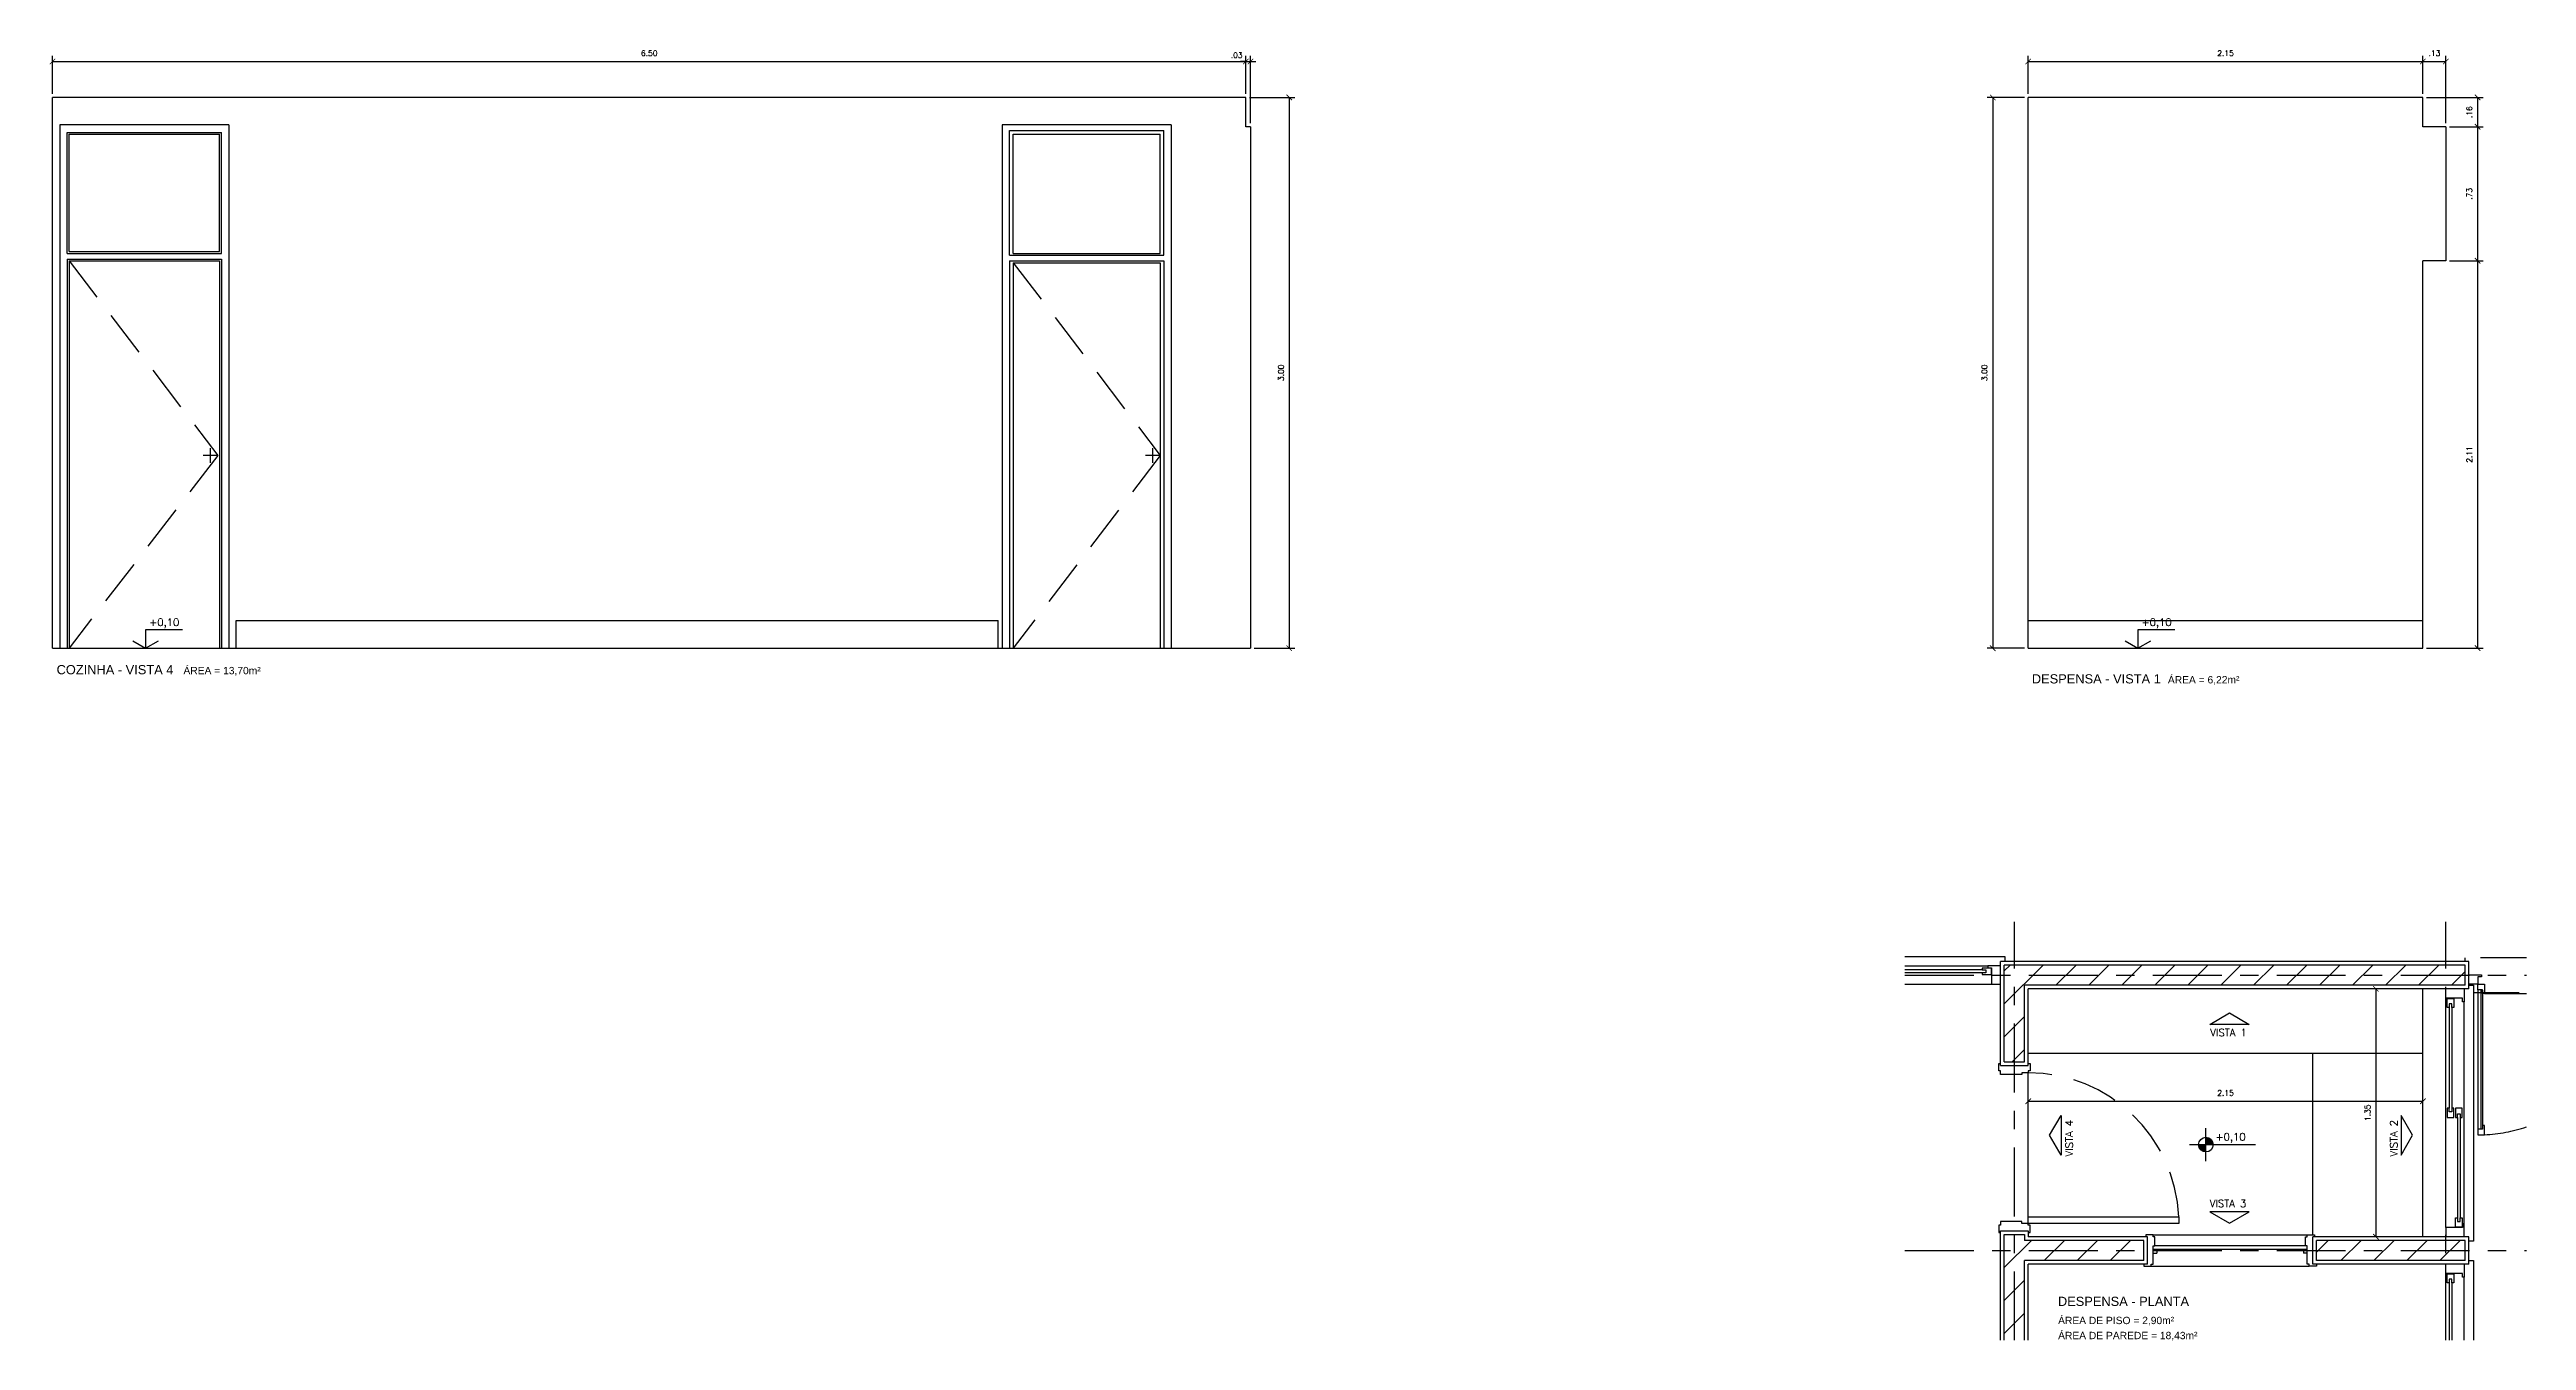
# Model space of a CAD drawing. Header units: millimetres. Extents: x 1 to 250, y 10 to 22.
# Drawn here: x 17.56 to 31.05, y 14.52 to 21.55 of the extents above; entities that cross this region are included whole.
import ezdxf

# ---------------------------------------------------------------- set-up
doc = ezdxf.new("R2010")
doc.units = ezdxf.units.MM
doc.linetypes.add('CENTER', pattern=[0.6, 0.375, -0.075, 0.075, -0.075])
doc.linetypes.add('HIDDEN', pattern=[0.375, 0.25, -0.125])
for name, color, linetype in [('ALV', 5, 'Continuous'), ('CAIX', 2, 'Continuous'), ('COTAS', 1, 'Continuous'), ('EIXOS', 141, 'CENTER'), ('HATCH', 8, 'Continuous'), ('LPROJ', 7, 'HIDDEN'), ('LVISTA', 1, 'Continuous'), ('LVISTA02', 1, 'Continuous'), ('NOTAS', 2, 'Continuous'), ('REVEST', 2, 'Continuous')]:
    doc.layers.add(name, color=color, linetype=linetype)
doc.styles.add('60-20', font='romans.shx', dxfattribs={"height": 0.03})
doc.styles.add('60-50', font='romans.shx', dxfattribs={"height": 0.075})
doc.styles.add('80-20', font='romans.shx', dxfattribs={"height": 0.04})
doc.styles.add('ARIAL', font='arial.ttf', dxfattribs={"height": 0.05})
doc.dimstyles.new('20', dxfattribs={"dimtxt": 0.1, "dimasz": 0.075, "dimexe": 0.075, "dimexo": 0.05, "dimgap": 0.075, "dimtad": 1, "dimzin": 4, "dimdsep": 46, "dimtxsty": '60-50', "dimblk1": 'ARCHTICK', "dimblk2": 'ARCHTICK', "dimsah": 1, "dimcen": 2.5, "dimclrt": 3, "dimadec": 0, "dimazin": 0, "dimtfac": 1, "dimtmove": 2, "dimatfit": 3, "dimldrblk": 'ARCHTICK', "dimfxl": 1, "dimarcsym": 0})

# ---------------------------------------------------------------- blocks, each defined once
blk = doc.blocks.new('_ARCHTICK')
at = {"color": 0, "linetype": 'ByBlock', "const_width": 0.15}
blk.add_lwpolyline([(-0.5, -0.5), (0.5, 0.5)], dxfattribs=at)
blk = doc.blocks.new('*D22')
at = {"color": 0, "linetype": 'ByBlock'}
for p, q in [((16.446, 21.311), (16.446, 21.517)), ((16.446, 21.487), (22.946, 21.487)), ((22.946, 21.311), (22.946, 21.517))]:
    blk.add_line(p, q, dxfattribs=at)
at = {"layer": 'DEFPOINTS', "color": 0, "linetype": 'ByBlock'}
for p in [(22.946, 21.487), (16.446, 21.291), (22.946, 21.291)]:
    blk.add_point(p, dxfattribs=at)
at = {"color": 0, "linetype": 'ByBlock', "xscale": 0.03, "yscale": 0.03, "zscale": 0.03, "rotation": 180}
blk.add_blockref('_ARCHTICK', (16.446, 21.487), dxfattribs=at)
at = {"color": 0, "linetype": 'ByBlock', "xscale": 0.03, "yscale": 0.03, "zscale": 0.03}
blk.add_blockref('_ARCHTICK', (22.946, 21.487), dxfattribs=at)
at = {"color": 3, "linetype": 'ByBlock', "insert": (19.696, 21.532), "char_height": 0.03, "attachment_point": 5, "style": '60-20'}
blk.add_mtext('6.50', dxfattribs=at)
blk = doc.blocks.new('*D23')
at = {"color": 0, "linetype": 'ByBlock'}
for p, q in [((22.946, 21.487), (22.916, 21.487)), ((22.946, 21.311), (22.946, 21.517)), ((22.946, 21.487), (22.971, 21.487)), ((22.946, 21.487), (22.971, 21.487)), ((22.971, 21.151), (22.971, 21.517)), ((22.971, 21.487), (23.001, 21.487))]:
    blk.add_line(p, q, dxfattribs=at)
at = {"layer": 'DEFPOINTS', "color": 0, "linetype": 'ByBlock'}
for p in [(22.971, 21.487), (22.946, 21.291), (22.971, 21.131)]:
    blk.add_point(p, dxfattribs=at)
at = {"color": 0, "linetype": 'ByBlock', "xscale": 0.03, "yscale": 0.03, "zscale": 0.03}
blk.add_blockref('_ARCHTICK', (22.946, 21.487), dxfattribs=at)
at = {"color": 0, "linetype": 'ByBlock', "xscale": 0.03, "yscale": 0.03, "zscale": 0.03, "rotation": 180}
blk.add_blockref('_ARCHTICK', (22.971, 21.487), dxfattribs=at)
at = {"color": 3, "linetype": 'ByBlock', "insert": (22.896, 21.521), "char_height": 0.03, "attachment_point": 5, "style": '60-20'}
blk.add_mtext('.03', dxfattribs=at)
blk = doc.blocks.new('*D24')
at = {"color": 0, "linetype": 'ByBlock'}
for p, q in [((22.966, 21.291), (23.212, 21.291)), ((23.182, 21.291), (23.182, 18.291)), ((22.991, 18.291), (23.212, 18.291))]:
    blk.add_line(p, q, dxfattribs=at)
at = {"layer": 'DEFPOINTS', "color": 0, "linetype": 'ByBlock'}
for p in [(22.946, 21.291), (22.971, 18.291), (23.182, 18.291)]:
    blk.add_point(p, dxfattribs=at)
at = {"color": 0, "linetype": 'ByBlock', "xscale": 0.03, "yscale": 0.03, "zscale": 0.03}
for p, rotation in [((23.182, 21.291), 90), ((23.182, 18.291), 270)]:
    blk.add_blockref('_ARCHTICK', p, dxfattribs=dict(at, rotation=rotation))
at = {"color": 3, "linetype": 'ByBlock', "insert": (23.137, 19.791), "char_height": 0.03, "attachment_point": 5, "rotation": 90, "style": '60-20'}
blk.add_mtext('3.00', dxfattribs=at)
blk = doc.blocks.new('*D25')
at = {"color": 0, "linetype": 'ByBlock'}
for p, q in [((28.338, 15.843), (28.338, 15.853)), ((28.338, 15.823), (30.488, 15.823)), ((30.488, 15.843), (30.488, 15.853))]:
    blk.add_line(p, q, dxfattribs=at)
at = {"layer": 'DEFPOINTS', "color": 0, "linetype": 'ByBlock'}
for p in [(28.338, 15.823), (30.488, 15.823), (30.488, 15.823)]:
    blk.add_point(p, dxfattribs=at)
at = {"color": 0, "linetype": 'ByBlock', "xscale": 0.03, "yscale": 0.03, "zscale": 0.03, "rotation": 180}
blk.add_blockref('_ARCHTICK', (28.338, 15.823), dxfattribs=at)
at = {"color": 0, "linetype": 'ByBlock', "xscale": 0.03, "yscale": 0.03, "zscale": 0.03}
blk.add_blockref('_ARCHTICK', (30.488, 15.823), dxfattribs=at)
at = {"color": 3, "linetype": 'ByBlock', "insert": (29.413, 15.868), "char_height": 0.03, "attachment_point": 5, "style": '60-20'}
blk.add_mtext('2.15', dxfattribs=at)
blk = doc.blocks.new('*D26')
at = {"color": 0, "linetype": 'ByBlock'}
for p, q in [((30.212, 16.435), (30.202, 16.435)), ((30.232, 16.435), (30.232, 15.085)), ((30.212, 15.085), (30.202, 15.085))]:
    blk.add_line(p, q, dxfattribs=at)
at = {"layer": 'DEFPOINTS', "color": 0, "linetype": 'ByBlock'}
for p in [(30.232, 16.435), (30.232, 15.085), (30.232, 15.085)]:
    blk.add_point(p, dxfattribs=at)
at = {"color": 0, "linetype": 'ByBlock', "xscale": 0.03, "yscale": 0.03, "zscale": 0.03}
for p, rotation in [((30.232, 16.435), 90), ((30.232, 15.085), 270)]:
    blk.add_blockref('_ARCHTICK', p, dxfattribs=dict(at, rotation=rotation))
at = {"color": 3, "linetype": 'ByBlock', "insert": (30.187, 15.76), "char_height": 0.03, "attachment_point": 5, "rotation": 90, "style": '60-20'}
blk.add_mtext('1.35', dxfattribs=at)
blk = doc.blocks.new('*D27')
at = {"color": 0, "linetype": 'ByBlock'}
for p, q in [((28.338, 21.311), (28.338, 21.517)), ((28.338, 21.487), (30.488, 21.487)), ((30.488, 21.311), (30.488, 21.517))]:
    blk.add_line(p, q, dxfattribs=at)
at = {"layer": 'DEFPOINTS', "color": 0, "linetype": 'ByBlock'}
for p in [(30.488, 21.487), (28.338, 21.291), (30.488, 21.291)]:
    blk.add_point(p, dxfattribs=at)
at = {"color": 0, "linetype": 'ByBlock', "xscale": 0.03, "yscale": 0.03, "zscale": 0.03, "rotation": 180}
blk.add_blockref('_ARCHTICK', (28.338, 21.487), dxfattribs=at)
at = {"color": 0, "linetype": 'ByBlock', "xscale": 0.03, "yscale": 0.03, "zscale": 0.03}
blk.add_blockref('_ARCHTICK', (30.488, 21.487), dxfattribs=at)
at = {"color": 3, "linetype": 'ByBlock', "insert": (29.413, 21.532), "char_height": 0.03, "attachment_point": 5, "style": '60-20'}
blk.add_mtext('2.15', dxfattribs=at)
blk = doc.blocks.new('*D31')
at = {"color": 0, "linetype": 'ByBlock'}
for p, q in [((30.488, 21.311), (30.488, 21.517)), ((30.488, 21.487), (30.613, 21.487)), ((30.613, 21.151), (30.613, 21.517))]:
    blk.add_line(p, q, dxfattribs=at)
at = {"layer": 'DEFPOINTS', "color": 0, "linetype": 'ByBlock'}
for p in [(30.613, 21.487), (30.488, 21.291), (30.613, 21.131)]:
    blk.add_point(p, dxfattribs=at)
at = {"color": 0, "linetype": 'ByBlock', "xscale": 0.03, "yscale": 0.03, "zscale": 0.03, "rotation": 180}
blk.add_blockref('_ARCHTICK', (30.488, 21.487), dxfattribs=at)
at = {"color": 0, "linetype": 'ByBlock', "xscale": 0.03, "yscale": 0.03, "zscale": 0.03}
blk.add_blockref('_ARCHTICK', (30.613, 21.487), dxfattribs=at)
at = {"color": 3, "linetype": 'ByBlock', "insert": (30.551, 21.532), "char_height": 0.03, "attachment_point": 5, "style": '60-20'}
blk.add_mtext('.13', dxfattribs=at)
blk = doc.blocks.new('*D32')
at = {"color": 0, "linetype": 'ByBlock'}
for p, q in [((30.508, 21.291), (30.816, 21.291)), ((30.786, 21.291), (30.786, 21.131)), ((30.633, 21.131), (30.816, 21.131))]:
    blk.add_line(p, q, dxfattribs=at)
at = {"layer": 'DEFPOINTS', "color": 0, "linetype": 'ByBlock'}
for p in [(30.488, 21.291), (30.613, 21.131), (30.786, 21.131)]:
    blk.add_point(p, dxfattribs=at)
at = {"color": 0, "linetype": 'ByBlock', "xscale": 0.03, "yscale": 0.03, "zscale": 0.03}
for p, rotation in [((30.786, 21.291), 90), ((30.786, 21.131), 270)]:
    blk.add_blockref('_ARCHTICK', p, dxfattribs=dict(at, rotation=rotation))
at = {"color": 3, "linetype": 'ByBlock', "insert": (30.741, 21.211), "char_height": 0.03, "attachment_point": 5, "rotation": 90, "style": '60-20'}
blk.add_mtext('.16', dxfattribs=at)
blk = doc.blocks.new('*D33')
at = {"color": 0, "linetype": 'ByBlock'}
for p, q in [((30.786, 21.131), (30.786, 20.401)), ((30.633, 20.401), (30.816, 20.401))]:
    blk.add_line(p, q, dxfattribs=at)
at = {"layer": 'DEFPOINTS', "color": 0, "linetype": 'ByBlock'}
for p in [(30.613, 21.131), (30.613, 20.401), (30.786, 20.401)]:
    blk.add_point(p, dxfattribs=at)
at = {"color": 0, "linetype": 'ByBlock', "xscale": 0.03, "yscale": 0.03, "zscale": 0.03}
for p, rotation in [((30.786, 21.131), 90), ((30.786, 20.401), 270)]:
    blk.add_blockref('_ARCHTICK', p, dxfattribs=dict(at, rotation=rotation))
at = {"color": 3, "linetype": 'ByBlock', "insert": (30.741, 20.766), "char_height": 0.03, "attachment_point": 5, "rotation": 90, "style": '60-20'}
blk.add_mtext('.73', dxfattribs=at)
blk = doc.blocks.new('*D34')
at = {"color": 0, "linetype": 'ByBlock'}
for p, q in [((30.786, 20.401), (30.786, 18.291)), ((30.508, 18.291), (30.816, 18.291))]:
    blk.add_line(p, q, dxfattribs=at)
at = {"layer": 'DEFPOINTS', "color": 0, "linetype": 'ByBlock'}
for p in [(30.613, 20.401), (30.488, 18.291), (30.786, 18.291)]:
    blk.add_point(p, dxfattribs=at)
at = {"color": 0, "linetype": 'ByBlock', "xscale": 0.03, "yscale": 0.03, "zscale": 0.03}
for p, rotation in [((30.786, 20.401), 90), ((30.786, 18.291), 270)]:
    blk.add_blockref('_ARCHTICK', p, dxfattribs=dict(at, rotation=rotation))
at = {"color": 3, "linetype": 'ByBlock', "insert": (30.741, 19.346), "char_height": 0.03, "attachment_point": 5, "rotation": 90, "style": '60-20'}
blk.add_mtext('2.11', dxfattribs=at)
blk = doc.blocks.new('*D35')
at = {"color": 0, "linetype": 'ByBlock'}
for p, q in [((28.318, 21.291), (28.115, 21.291)), ((28.145, 21.291), (28.145, 18.291)), ((28.318, 18.291), (28.115, 18.291))]:
    blk.add_line(p, q, dxfattribs=at)
at = {"layer": 'DEFPOINTS', "color": 0, "linetype": 'ByBlock'}
for p in [(28.338, 21.291), (28.145, 18.291), (28.338, 18.291)]:
    blk.add_point(p, dxfattribs=at)
at = {"color": 0, "linetype": 'ByBlock', "xscale": 0.03, "yscale": 0.03, "zscale": 0.03}
for p, rotation in [((28.145, 21.291), 90), ((28.145, 18.291), 270)]:
    blk.add_blockref('_ARCHTICK', p, dxfattribs=dict(at, rotation=rotation))
at = {"color": 3, "linetype": 'ByBlock', "insert": (28.1, 19.791), "char_height": 0.03, "attachment_point": 5, "rotation": 90, "style": '60-20'}
blk.add_mtext('3.00', dxfattribs=at)

msp = doc.modelspace()

# ---------------------------------------------------------------- hatches: boundary and pattern name
at = {"layer": 'HATCH'}
h = msp.add_hatch(dxfattribs=at)
h.set_pattern_fill('ANSI31', color=256, scale=0.04, style=0)
h.paths.add_polyline_path([(30.718, 16.565), (28.208, 16.565), (28.208, 16.038), (28.318, 16.038), (28.318, 16.455), (30.718, 16.455)])
h.paths.add_polyline_path([(28.968, 15.065), (28.318, 15.065), (28.318, 15.098), (28.208, 15.098), (28.208, 14.521), (28.318, 14.521), (28.318, 14.955), (28.968, 14.955)])
h.paths.add_polyline_path([(30.718, 15.065), (29.908, 15.065), (29.908, 14.955), (30.718, 14.955)])
at = {"layer": 'NOTAS'}
h = msp.add_hatch(color=1, dxfattribs=at)
h.paths.add_polyline_path([(29.306, 15.547), (29.306, 15.587), (29.266, 15.587, 0.414214)])
h.paths.add_polyline_path([(29.306, 15.627), (29.306, 15.587), (29.346, 15.587, 0.414214)])

# ---------------------------------------------------------------- linework, layer by layer
at = {"layer": 'ALV'}
for p, q in [((28.208, 16.038), (28.208, 16.565)), ((30.718, 16.565), (28.208, 16.565)), ((30.718, 16.455), (30.718, 16.565)), ((28.318, 16.038), (28.318, 16.455)), ((30.718, 16.455), (28.318, 16.455)), ((28.208, 16.038), (28.318, 16.038)), ((28.208, 15.098), (28.318, 15.098)), ((28.208, 14.521), (28.208, 15.098)), ((28.318, 15.098), (28.318, 15.065)), ((28.968, 15.065), (28.318, 15.065)), ((28.968, 14.955), (28.968, 15.065)), ((29.908, 14.955), (29.908, 15.065)), ((30.718, 15.065), (29.908, 15.065)), ((30.718, 14.955), (30.718, 15.065)), ((28.318, 14.521), (28.318, 14.955)), ((28.968, 14.955), (28.318, 14.955)), ((30.718, 14.955), (29.908, 14.955))]:
    msp.add_line(p, q, dxfattribs=at)
at = {"layer": 'CAIX', "color": 1}
for p, q in [((27.667, 16.56), (28.118, 16.56)), ((27.667, 16.46), (28.138, 16.46)), ((30.613, 15.135), (30.613, 16.385)), ((30.713, 15.155), (30.713, 16.365)), ((30.613, 14.521), (30.613, 14.885)), ((30.713, 14.521), (30.713, 14.865))]:
    msp.add_line(p, q, dxfattribs=at)
at = {"layer": 'CAIX'}
for p, q in [((28.088, 16.538), (27.667, 16.538)), ((28.088, 16.523), (27.667, 16.523)), ((28.138, 16.548), (28.088, 16.548)), ((28.088, 16.548), (28.088, 16.538)), ((28.088, 16.538), (28.108, 16.538)), ((28.108, 16.523), (28.088, 16.523)), ((28.088, 16.523), (28.088, 16.513)), ((28.088, 16.513), (28.138, 16.513)), ((28.108, 16.538), (28.108, 16.523)), ((28.138, 16.513), (28.138, 16.548)), ((30.631, 16.333), (30.631, 15.785)), ((30.646, 16.333), (30.646, 15.785)), ((30.803, 16.43), (30.803, 15.671)), ((30.813, 16.428), (30.813, 15.691)), ((30.676, 15.735), (30.676, 15.188)), ((30.691, 15.735), (30.691, 15.188)), ((29.858, 15.015), (29.018, 15.015)), ((29.018, 14.995), (29.038, 14.995)), ((29.848, 15.035), (29.028, 15.035)), ((29.038, 15.015), (29.038, 14.995)), ((29.838, 15.015), (29.838, 14.995)), ((29.858, 14.995), (29.838, 14.995)), ((29.018, 14.935), (29.018, 14.935)), ((30.631, 14.833), (30.631, 14.521)), ((30.646, 14.833), (30.646, 14.521))]:
    msp.add_line(p, q, dxfattribs=at)
for points in [[(28.188, 16.56), (28.118, 16.56), (28.118, 16.55), (28.138, 16.55), (28.138, 16.46), (28.188, 16.46)], [(30.738, 16.511), (30.808, 16.511), (30.808, 16.501), (30.788, 16.501), (30.788, 16.46), (30.738, 16.46)], [(30.713, 16.435), (30.713, 16.365), (30.703, 16.365), (30.703, 16.385), (30.613, 16.385), (30.613, 16.435)], [(28.338, 16.028), (28.348, 16.028), (28.348, 15.988), (28.338, 15.988), (28.338, 15.978), (28.303, 15.978), (28.303, 15.968), (28.188, 15.968), (28.188, 15.988), (28.178, 15.988), (28.178, 16.028), (28.188, 16.028)], [(28.338, 15.108), (28.348, 15.108), (28.348, 15.148), (28.338, 15.148), (28.338, 15.158), (28.303, 15.158), (28.303, 15.168), (28.188, 15.168), (28.188, 15.148), (28.178, 15.148), (28.178, 15.108), (28.188, 15.108)], [(28.338, 15.158), (28.338, 15.193), (29.158, 15.193), (29.158, 15.158), (28.338, 15.158)], [(30.713, 15.085), (30.713, 15.155), (30.703, 15.155), (30.703, 15.135), (30.613, 15.135), (30.613, 15.085)], [(28.968, 14.935), (28.968, 14.925), (29.008, 14.925), (29.008, 14.935), (29.018, 14.935), (29.018, 15.035), (29.028, 15.035), (29.028, 15.085), (29.018, 15.085), (29.018, 15.095), (28.978, 15.095), (28.978, 15.085)], [(29.908, 14.935), (29.908, 14.925), (29.868, 14.925), (29.868, 14.935), (29.858, 14.935), (29.858, 15.035), (29.848, 15.035), (29.848, 15.085), (29.858, 15.085), (29.858, 15.095), (29.898, 15.095), (29.898, 15.085)], [(30.713, 14.935), (30.713, 14.865), (30.703, 14.865), (30.703, 14.885), (30.613, 14.885), (30.613, 14.935)]]:
    msp.add_lwpolyline(points, dxfattribs=at)
for points in [[(30.823, 16.46), (30.823, 16.41), (30.813, 16.41), (30.813, 16.43), (30.798, 16.43), (30.798, 16.43), (30.788, 16.43), (30.788, 16.46)], [(30.656, 16.383), (30.656, 16.333), (30.646, 16.333), (30.646, 16.353), (30.631, 16.353), (30.631, 16.333), (30.621, 16.333), (30.621, 16.383)], [(30.656, 15.735), (30.656, 15.785), (30.646, 15.785), (30.646, 15.765), (30.631, 15.765), (30.631, 15.785), (30.621, 15.785), (30.621, 15.735)], [(30.666, 15.785), (30.666, 15.735), (30.676, 15.735), (30.676, 15.755), (30.691, 15.755), (30.691, 15.735), (30.701, 15.735), (30.701, 15.785)], [(30.823, 15.641), (30.823, 15.691), (30.813, 15.691), (30.813, 15.671), (30.798, 15.671), (30.798, 15.671), (30.788, 15.671), (30.788, 15.641)], [(30.666, 15.138), (30.666, 15.188), (30.676, 15.188), (30.676, 15.168), (30.691, 15.168), (30.691, 15.188), (30.701, 15.188), (30.701, 15.138)], [(30.656, 14.883), (30.656, 14.833), (30.646, 14.833), (30.646, 14.853), (30.631, 14.853), (30.631, 14.833), (30.621, 14.833), (30.621, 14.883)]]:
    msp.add_lwpolyline(points, close=True, dxfattribs=at)
at = {"layer": 'CAIX', "color": 8, "linetype": 'HIDDEN'}
for centre, radius, start, end in [((28.338, 15.157), 0.821, 2.4913, 90.0072), ((30.788, 16.46), 0.82, 272.4463, 288.7839)]:
    msp.add_arc(centre, radius, start, end, dxfattribs=at)
at = {"layer": 'EIXOS'}
for p, q in [((28.263, 14.521), (28.263, 16.8)), ((30.613, 14.521), (30.613, 16.8)), ((27.667, 16.51), (31.052, 16.51)), ((27.667, 15.01), (31.052, 15.01))]:
    msp.add_line(p, q, dxfattribs=at)
at = {"layer": 'LPROJ'}
for p, q in [((17.667, 20.401), (18.477, 19.341)), ((22.81, 20.391), (23.61, 19.341)), ((18.477, 19.341), (17.667, 18.291)), ((23.61, 19.341), (22.81, 18.291)), ((31.052, 16.605), (30.718, 16.605)), ((30.718, 16.585), (30.718, 16.605)), ((30.763, 16.415), (31.052, 16.415))]:
    msp.add_line(p, q, dxfattribs=at)
at = {"layer": 'LVISTA'}
msp.add_line((28.338, 18.441), (30.488, 18.441), dxfattribs=at)
at = {"layer": 'LVISTA02'}
for p, q in [((17.617, 21.141), (17.617, 18.291)), ((18.537, 21.141), (17.617, 21.141)), ((17.657, 20.441), (17.657, 21.101)), ((17.657, 21.101), (18.497, 21.101)), ((17.667, 21.091), (18.487, 21.091)), ((17.667, 20.451), (17.667, 21.091)), ((18.487, 20.451), (18.487, 21.091)), ((18.497, 20.441), (18.497, 21.101)), ((18.537, 21.141), (18.537, 18.291)), ((22.75, 21.141), (22.75, 18.291)), ((23.67, 21.141), (22.75, 21.141)), ((22.79, 20.431), (22.79, 21.111)), ((22.79, 21.111), (23.63, 21.111)), ((22.81, 20.441), (22.81, 21.091)), ((22.81, 21.091), (23.61, 21.091)), ((23.61, 20.441), (23.61, 21.091)), ((23.63, 20.431), (23.63, 21.111)), ((23.67, 21.141), (23.67, 18.291)), ((17.657, 20.441), (18.497, 20.441)), ((17.657, 20.411), (17.657, 18.291)), ((17.657, 20.411), (18.497, 20.411)), ((17.667, 20.451), (18.487, 20.451)), ((17.667, 20.401), (17.667, 18.291)), ((17.667, 20.401), (18.487, 20.401)), ((18.487, 20.401), (18.487, 18.291)), ((18.497, 20.411), (18.497, 18.291)), ((22.79, 20.431), (23.63, 20.431)), ((22.79, 20.401), (22.79, 18.291)), ((22.79, 20.401), (23.63, 20.401)), ((22.81, 20.441), (23.61, 20.441)), ((22.81, 20.391), (22.81, 18.291)), ((22.81, 20.391), (23.61, 20.391)), ((23.61, 20.391), (23.61, 18.291)), ((23.63, 20.401), (23.63, 18.291)), ((18.577, 18.441), (22.727, 18.441)), ((18.577, 18.291), (18.577, 18.441)), ((22.727, 18.291), (22.727, 18.441)), ((28.213, 16.61), (27.667, 16.61)), ((28.213, 16.585), (28.213, 16.61)), ((30.488, 15.085), (30.488, 16.435)), ((30.738, 16.455), (30.763, 16.455)), ((30.763, 16.455), (30.763, 15.06)), ((30.788, 16.43), (30.788, 15.671)), ((30.823, 16.41), (31.052, 16.41)), ((28.338, 16.085), (30.488, 16.085)), ((29.888, 15.095), (29.888, 16.085)), ((28.338, 15.193), (28.338, 15.978)), ((29.018, 15.095), (29.858, 15.095)), ((30.763, 15.06), (30.738, 15.06)), ((29.008, 14.925), (29.868, 14.925)), ((30.738, 14.955), (30.763, 14.955)), ((30.763, 14.955), (30.763, 14.521))]:
    msp.add_line(p, q, dxfattribs=at)
at = {"layer": 'NOTAS'}
for p, q in [((18.477, 19.341), (18.397, 19.341)), ((18.437, 19.301), (18.437, 19.381)), ((23.61, 19.341), (23.53, 19.341)), ((23.57, 19.301), (23.57, 19.381))]:
    msp.add_line(p, q, dxfattribs=at)
at = {"layer": 'NOTAS', "color": 1}
for p, q in [((29.306, 15.497), (29.306, 15.677)), ((29.216, 15.587), (29.576, 15.587))]:
    msp.add_line(p, q, dxfattribs=at)
at = {"layer": 'NOTAS'}
for points in [[(18.284, 18.391), (18.084, 18.391), (18.084, 18.291)], [(29.136, 18.391), (28.936, 18.391), (28.936, 18.291)]]:
    msp.add_lwpolyline(points, dxfattribs=at)
at = {"layer": 'NOTAS', "color": 3}
for points in [[(18.015, 18.331), (18.084, 18.291), (18.154, 18.331)], [(28.867, 18.331), (28.936, 18.291), (29.006, 18.331)]]:
    msp.add_lwpolyline(points, dxfattribs=at)
at = {"layer": 'NOTAS'}
for points in [[(29.327, 16.242), (29.435, 16.304), (29.542, 16.242)], [(28.517, 15.53), (28.455, 15.638), (28.517, 15.745)], [(30.37, 15.53), (30.432, 15.638), (30.37, 15.745)], [(29.327, 15.221), (29.435, 15.159), (29.542, 15.221)]]:
    msp.add_lwpolyline(points, close=True, dxfattribs=at)
at = {"layer": 'NOTAS', "color": 2, "ltscale": 0.5}
msp.add_circle((29.306, 15.587), 0.04, dxfattribs=at)
at = {"layer": 'REVEST'}
for p, q in [((24.077, 21.291), (17.577, 21.291)), ((17.577, 18.291), (17.577, 21.291)), ((24.077, 21.131), (24.077, 21.291)), ((28.338, 18.291), (28.338, 21.291)), ((30.488, 21.291), (28.338, 21.291)), ((30.488, 21.131), (30.488, 21.291)), ((24.102, 21.131), (24.077, 21.131)), ((24.102, 21.131), (24.102, 18.291)), ((30.613, 21.131), (30.488, 21.131)), ((30.613, 21.131), (30.613, 20.401)), ((30.488, 18.291), (30.488, 20.401)), ((30.613, 20.401), (30.488, 20.401)), ((17.577, 18.291), (24.102, 18.291)), ((28.338, 18.291), (30.488, 18.291)), ((30.738, 16.585), (28.188, 16.585)), ((28.188, 16.018), (28.188, 16.585)), ((30.738, 16.435), (30.738, 16.585)), ((30.738, 16.435), (28.338, 16.435)), ((28.338, 16.018), (28.338, 16.435)), ((28.188, 16.018), (28.338, 16.018)), ((28.188, 14.521), (28.188, 15.118)), ((28.188, 15.118), (28.338, 15.118)), ((28.338, 15.118), (28.338, 15.085)), ((28.988, 15.085), (28.338, 15.085)), ((28.988, 14.935), (28.988, 15.085)), ((30.738, 15.085), (29.888, 15.085)), ((29.888, 14.935), (29.888, 15.085)), ((30.738, 14.935), (30.738, 15.085)), ((28.988, 14.935), (28.338, 14.935)), ((28.338, 14.521), (28.338, 14.935)), ((30.738, 14.935), (29.888, 14.935))]:
    msp.add_line(p, q, dxfattribs=at)

# ---------------------------------------------------------------- texts
at = {"layer": 'NOTAS', "color": 3, "style": '80-20'}
for s, p in [('+0,10', (18.103, 18.412)), ('+0,10', (28.955, 18.412)), ('VISTA 1', (29.33, 16.177)), ('+0,10', (29.358, 15.609)), ('VISTA 3', (29.327, 15.246))]:
    msp.add_text(s, height=0.04, dxfattribs=at).set_placement(p)
at = {"layer": 'NOTAS', "style": 'ARIAL'}
for s, height, p in [('COZINHA - VISTA 4', 0.05, (17.599, 18.149)), ('ÁREA = 13,70m²', 0.04, (18.29, 18.149)), ('DESPENSA - VISTA 1', 0.05, (28.358, 18.099)), ('ÁREA = 6,22m²', 0.04, (29.099, 18.099)), ('DESPENSA - PLANTA', 0.05, (28.5, 14.708)), ('ÁREA DE PISO = 2,90m²', 0.04, (28.501, 14.609)), ('ÁREA DE PAREDE = 18,43m²', 0.04, (28.501, 14.527))]:
    msp.add_text(s, height=height, dxfattribs=at).set_placement(p)
at = {"layer": 'NOTAS', "color": 3, "style": '80-20'}
for s, p in [('VISTA 4', (28.582, 15.522)), ('VISTA 2', (30.349, 15.522))]:
    msp.add_text(s, height=0.04, rotation=90, dxfattribs=at).set_placement(p)

# ---------------------------------------------------------------- dimensions: what is measured, and where the dimension line sits
at = {"layer": 'COTAS'}
dim = msp.add_linear_dim(base=(24.077, 21.487), p1=(17.577, 21.291), p2=(24.077, 21.291), dimstyle='20', override={"dimtxt": 0.02, "dimasz": 0.03, "dimexe": 0.03, "dimexo": 0.02, "dimgap": 0.03, "dimtxsty": '60-20'}, dxfattribs=at)
dim.commit()
dim.dimension.update_dxf_attribs({"geometry": '*D22', "text_midpoint": (20.827, 21.532), "insert": (1.131, 0)})
dim = msp.add_linear_dim(base=(24.102204445, 21.487349858), p1=(24.077204445, 21.29086578), p2=(24.102204445, 21.130865775), dimstyle='20', override={"dimtxt": 0.02, "dimasz": 0.03, "dimexe": 0.03, "dimexo": 0.02, "dimgap": 0.03, "dimtxsty": '60-20'}, dxfattribs=at)
dim.commit()
dim.dimension.update_dxf_attribs({"geometry": '*D23', "text_midpoint": (24.027057472, 21.521379217), "dimtype": 160, "insert": (1.130898266, 0)})
for base, p1, p2, picture, middle in [((30.488, 21.487), (28.338, 21.291), (30.488, 21.291), '*D27', (29.413, 21.532)), ((30.613012406, 21.487349858), (30.488012406, 21.29086578), (30.613012406, 21.130865775), '*D31', (30.550512406, 21.532349858)), ((30.488, 15.823), (28.338, 15.823), (30.488, 15.823), '*D25', (29.413, 15.868))]:
    dim = msp.add_linear_dim(base=base, p1=p1, p2=p2, dimstyle='20', override={"dimtxt": 0.02, "dimasz": 0.03, "dimexe": 0.03, "dimexo": 0.02, "dimgap": 0.03, "dimtxsty": '60-20'}, dxfattribs=at)
    dim.commit()
    dim.dimension.update_dxf_attribs({"geometry": picture, "text_midpoint": middle})
dim = msp.add_linear_dim(base=(24.313, 18.291), p1=(24.077, 21.291), p2=(24.102, 18.291), angle=90, dimstyle='20', override={"dimtxt": 0.02, "dimasz": 0.03, "dimexe": 0.03, "dimexo": 0.02, "dimgap": 0.03, "dimtxsty": '60-20'}, dxfattribs=at)
dim.commit()
dim.dimension.update_dxf_attribs({"geometry": '*D24', "text_midpoint": (24.268, 19.791), "insert": (1.131, 0)})
for base, p1, p2, override, picture, middle in [((28.145, 18.291), (28.338, 21.291), (28.338, 18.291), {"dimtxt": 0.02, "dimasz": 0.03, "dimexe": 0.03, "dimexo": 0.02, "dimgap": 0.03, "dimtxsty": '60-20'}, '*D35', (28.1, 19.791)), ((30.786, 21.131), (30.488, 21.291), (30.613, 21.131), {"dimtxt": 0.02, "dimasz": 0.03, "dimexe": 0.03, "dimexo": 0.02, "dimgap": 0.03, "dimtxsty": '60-20'}, '*D32', (30.741, 21.211)), ((30.786, 20.401), (30.613, 21.131), (30.613, 20.401), {"dimtxt": 0.02, "dimasz": 0.03, "dimexe": 0.03, "dimexo": 0.02, "dimgap": 0.03, "dimtxsty": '60-20', "dimse1": 1}, '*D33', (30.741, 20.766)), ((30.786, 18.291), (30.613, 20.401), (30.488, 18.291), {"dimtxt": 0.02, "dimasz": 0.03, "dimexe": 0.03, "dimexo": 0.02, "dimgap": 0.03, "dimtxsty": '60-20', "dimse1": 1}, '*D34', (30.741, 19.346)), ((30.232, 15.085), (30.232, 16.435), (30.232, 15.085), {"dimtxt": 0.02, "dimasz": 0.03, "dimexe": 0.03, "dimexo": 0.02, "dimgap": 0.03, "dimtxsty": '60-20'}, '*D26', (30.187, 15.76))]:
    dim = msp.add_linear_dim(base=base, p1=p1, p2=p2, angle=90, dimstyle='20', override=override, dxfattribs=at)
    dim.commit()
    dim.dimension.update_dxf_attribs({"geometry": picture, "text_midpoint": middle})

doc.saveas('drawing.dxf')
